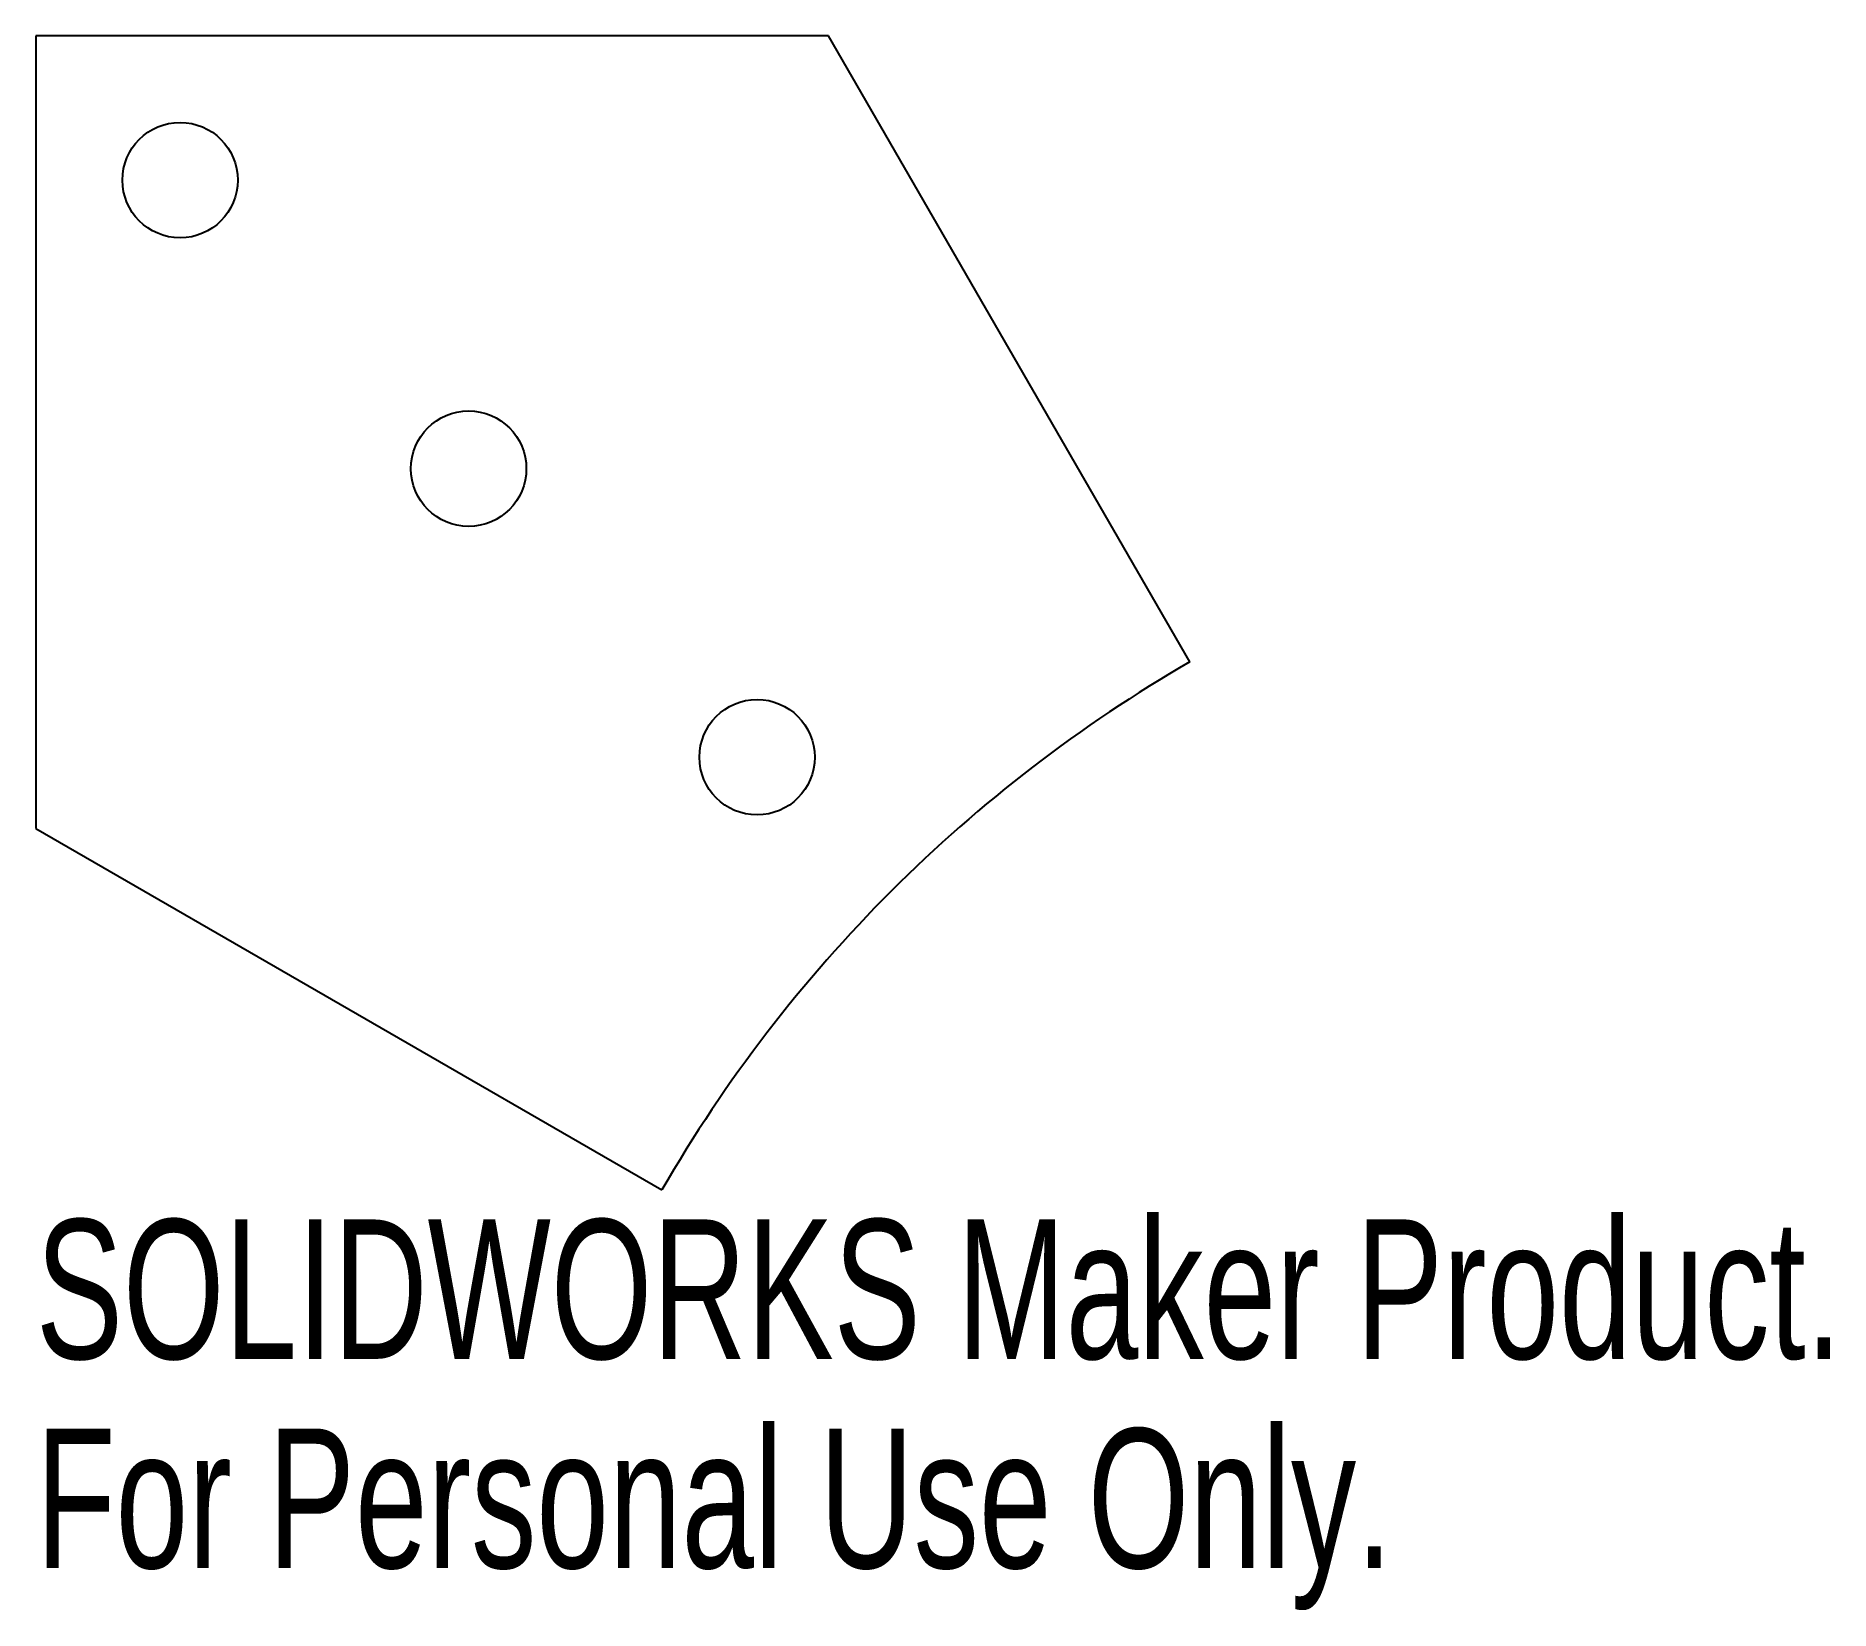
# Model space of a CAD drawing. Header units: millimetres. Extents: x -65 to -2.8, y 10.4 to 65.
import ezdxf

# ---------------------------------------------------------------- set-up
doc = ezdxf.new("R2010")
doc.units = ezdxf.units.MM
doc.styles.add('SLDTEXTSTYLE0', font='TXT', dxfattribs={"width": 0.7})

msp = doc.modelspace()

# ---------------------------------------------------------------- linework, layer by layer
at = {"color": 7, "linetype": 'Continuous', "lineweight": 25}
for p, q in [((-37.528, 65), (-65, 65)), ((-65, 65), (-65, 37.528)), ((-25, 43.301), (-37.528, 65)), ((-65, 37.528), (-43.301, 25))]:
    msp.add_line(p, q, dxfattribs=at)
for centre in [(-60, 60), (-50, 50), (-40, 40)]:
    msp.add_circle(centre, 2, dxfattribs=at)
msp.add_arc((0, 0), 50, 120, 150, dxfattribs=at)

# ---------------------------------------------------------------- texts
at = {"color": 7, "linetype": 'Continuous', "char_height": 4.83362, "attachment_point": 1, "style": 'SLDTEXTSTYLE0'}
for s, insert in [('SOLIDWORKS Maker Product.', (-65, 23.98)), ('For Personal Use Only.', (-65, 16.73))]:
    msp.add_mtext(s, dxfattribs=dict(at, insert=insert))

doc.saveas('drawing.dxf')
